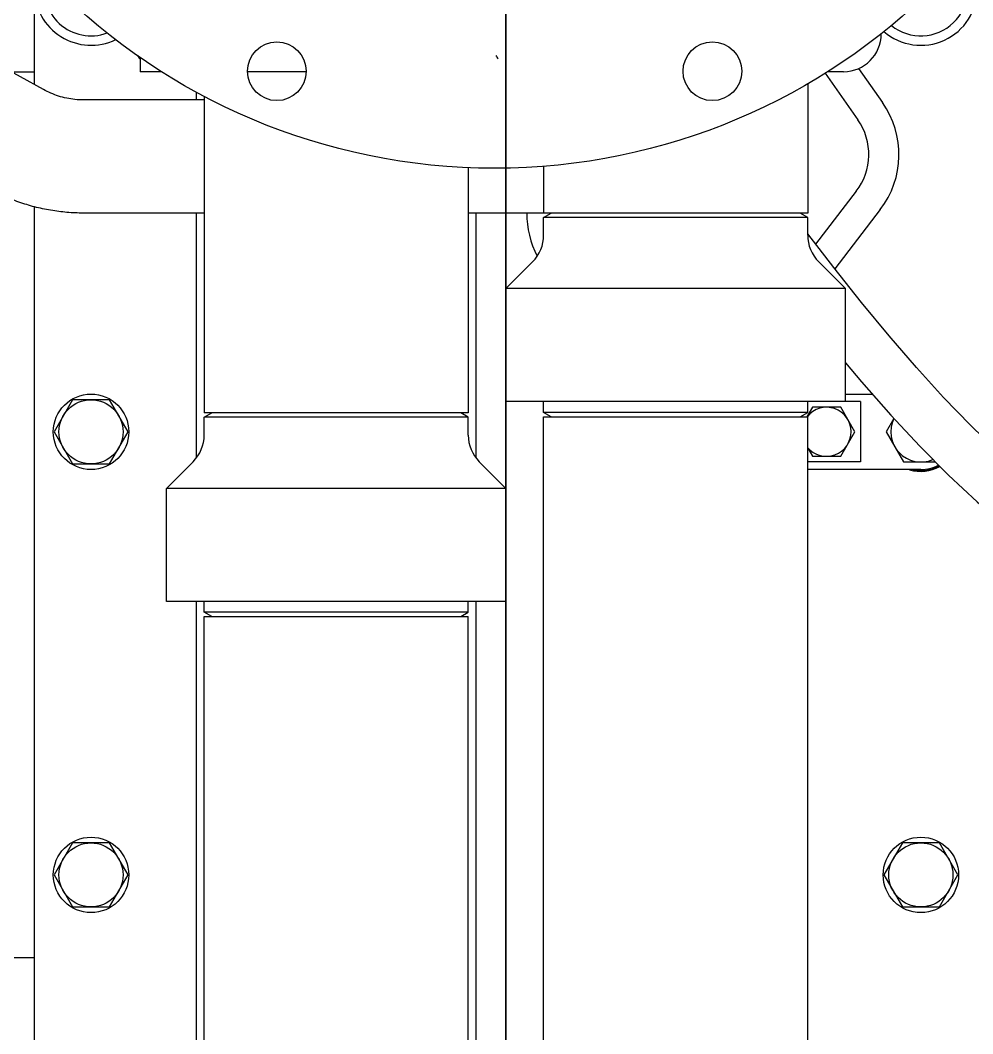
# Model space of a CAD drawing. Header units: millimetres. Extents: x 156850 to 204135, y 56350 to 74150.
# Drawn here: x 174671.2 to 174923.7, y 61808.4 to 62077.1 of the extents above; entities that cross this region are included whole.
import ezdxf

# ---------------------------------------------------------------- set-up
doc = ezdxf.new("R2010")
doc.units = ezdxf.units.MM
doc.header["$LTSCALE"] = 150
doc.linetypes.add('X-2F-PLAN$0$CENTER', pattern=[2, 1.25, -0.25, 0.25, -0.25])
doc.layers.add('-----33 Equipment', color=5, linetype='Continuous')

# ---------------------------------------------------------------- blocks, each defined once
blk = doc.blocks.new('X-2F-PLAN$0$A$C73FA2420')
at = {"color": 0, "linetype": 'Continuous'}
for p, q in [((2074.23, 963.28), (2074.23, 1068.14)), ((2304.5, 960.91), (2336.24, 1018.28)), ((2309.23, 969.46), (2309.23, 963.28)), ((1882.18, 963.28), (2273.39, 963.28)), ((2305.81, 963.28), (2337.49, 963.28)), ((2096.23, 958.09), (2087.73, 953.19)), ((2104.73, 953.19), (2096.23, 958.09)), ((2213.73, 958.09), (2205.23, 953.19)), ((2222.23, 953.19), (2213.73, 958.09)), ((2087.73, 953.19), (2087.73, 943.37)), ((2104.73, 943.37), (2104.73, 953.19)), ((2205.23, 953.19), (2205.23, 943.37)), ((2222.23, 943.37), (2222.23, 953.19)), ((2271.73, 918.28), (2271.73, 950.33)), ((2301.73, 918.28), (2301.73, 950.33)), ((2087.73, 943.37), (2096.23, 938.46)), ((2096.23, 938.46), (2104.73, 943.37)), ((2205.23, 943.37), (2213.73, 938.46)), ((2213.73, 938.46), (2222.23, 943.37)), ((2313.02, 935.28), (2309.23, 935.28)), ((2309.23, 929.54), (2309.23, 935.28)), ((2168.73, 928.28), (2198.73, 928.28)), ((2168.73, 838.28), (2168.73, 928.28)), ((2198.73, 838.28), (2198.73, 928.28)), ((2198.73, 928.28), (2205.81, 921.21)), ((1913.23, 920.28), (2168.73, 920.28)), ((2206.89, 920.28), (2271.73, 920.28)), ((2301.73, 920.28), (2303.79, 920.28)), ((1889.73, 918.28), (2164.73, 918.28)), ((2164.73, 916.28), (2165.89, 918.28)), ((2164.73, 918.28), (2164.73, 848.28)), ((2165.89, 918.28), (2168.73, 918.28)), ((2165.89, 848.28), (2165.89, 918.28)), ((2212.88, 918.28), (2217.58, 918.28)), ((2217.58, 848.28), (2217.58, 918.28)), ((2217.58, 918.28), (2218.73, 916.28)), ((2302.73, 918.28), (2218.73, 918.28)), ((2218.73, 848.28), (2218.73, 918.28)), ((2309.23, 891.26), (2309.23, 906.79)), ((2164.73, 850.28), (2165.89, 848.28)), ((2217.58, 848.28), (2218.73, 850.28)), ((1908.67, 848.28), (2164.73, 848.28)), ((2165.89, 848.28), (2168.73, 848.28)), ((2212.88, 848.28), (2217.58, 848.28)), ((2283.8, 848.28), (2218.73, 848.28)), ((2271.73, 758.28), (2271.73, 848.28)), ((2168.73, 846.28), (1913.23, 846.28)), ((2198.73, 838.28), (2205.81, 845.35)), ((2271.73, 846.28), (2206.89, 846.28)), ((2168.73, 838.28), (2198.73, 838.28)), ((2221.73, 838.28), (2251.73, 838.28)), ((2221.73, 744.28), (2221.73, 838.28)), ((2251.73, 838.28), (2258.81, 831.21)), ((2251.73, 748.28), (2251.73, 838.28)), ((1908.28, 828.28), (2217.73, 828.28)), ((2217.73, 828.28), (2217.73, 758.28)), ((2217.73, 826.28), (2218.89, 828.28)), ((2218.89, 828.28), (2221.73, 828.28)), ((2218.89, 758.28), (2218.89, 828.28)), ((2265.88, 828.28), (2270.58, 828.28)), ((2270.58, 828.28), (2271.73, 826.28)), ((2270.58, 758.28), (2270.58, 828.28)), ((2284.18, 828.28), (2271.73, 828.28)), ((1886.43, 758.28), (2217.73, 758.28)), ((2203.73, 728.28), (2203.73, 758.28)), ((2205.73, 744.28), (2205.73, 758.28)), ((2209.39, 758.28), (2207.23, 757.03)), ((2217.73, 760.28), (2218.89, 758.28)), ((2220.23, 757.03), (2217.73, 758.47)), ((2218.89, 758.28), (2221.73, 758.28)), ((2257.26, 751.38), (2266.2, 758.28)), ((2265.88, 758.28), (2270.58, 758.28)), ((2270.58, 758.28), (2271.73, 760.28)), ((2306.04, 758.28), (2271.73, 758.28)), ((2207.23, 757.03), (2207.23, 749.52)), ((2220.23, 749.52), (2220.23, 757.03)), ((2251.73, 748.28), (2258.81, 755.35)), ((2277.52, 745.39), (2263.47, 756.17)), ((2308.82, 753.67), (2296.45, 744.99)), ((2309.23, 748.78), (2309.23, 753.04)), ((2272.65, 739.05), (2256.93, 751.11)), ((2207.23, 749.52), (2213.73, 745.77)), ((2213.73, 745.77), (2220.23, 749.52)), ((2221.73, 748.28), (2251.73, 748.28)), ((2223.73, 748.28), (2223.73, 741.18)), ((2310.09, 744.79), (2301.05, 738.44)), ((2221.73, 744.28), (2205.73, 744.28)), ((2096.23, 738.09), (2087.73, 733.19)), ((2104.73, 733.19), (2096.23, 738.09)), ((2213.73, 737.52), (2205.73, 732.9)), ((2217.3, 735.46), (2213.73, 737.52)), ((2087.73, 733.19), (2087.73, 723.37)), ((2104.73, 723.37), (2104.73, 733.19)), ((2205.73, 732.9), (2205.73, 724.41)), ((2087.73, 723.37), (2096.23, 718.46)), ((2096.23, 718.46), (2104.73, 723.37))]:
    blk.add_line(p, q, dxfattribs=at)
at = {"color": 0, "linetype": 'X-2F-PLAN$0$CENTER', "ltscale": 6}
blk.add_line((0, 838.28), (3617.46, 838.28), dxfattribs=at)
at = {"color": 0, "linetype": 'X-2F-PLAN$0$CENTER'}
blk.add_line((2198.73, 838.28), (2221.73, 838.28), dxfattribs=at)
at = {"color": 0, "linetype": 'Continuous'}
for points in [[(2175.44, 639.06), (2175.14, 643.76), (2175.31, 648.59), (2175.98, 653.52), (2177.14, 658.59), (2178.83, 663.87), (2181.09, 669.4), (2183.98, 675.2), (2187.53, 681.3), (2191.77, 687.68), (2196.72, 694.3), (2202.35, 701.11), (2208.61, 708.06), (2215.46, 715.11), (2222.87, 722.25), (2230.79, 729.45), (2239.17, 736.7), (2248, 744), (2257.26, 751.38)], [(2232.02, 748.28), (2226.96, 744.02), (2218.17, 736.27), (2209.91, 728.56), (2202.23, 720.93), (2195.16, 713.37), (2188.75, 705.92), (2183.03, 698.62), (2178.06, 691.53), (2173.81, 684.69), (2170.27, 678.08), (2167.39, 671.7), (2165.13, 665.53), (2163.46, 659.56), (2162.34, 653.78), (2161.75, 648.17), (2161.66, 642.71), (2162.03, 637.5)]]:
    blk.add_lwpolyline(points, dxfattribs=at)
for centre, radius in [((2448.73, 841.29), 165.1), ((2096.23, 948.28), 10), ((2096.23, 948.28), 8.5), ((2213.73, 948.28), 10), ((2213.73, 948.28), 8.5), ((2309.34, 899.02), 7.78), ((2309.34, 783.55), 7.78), ((2096.23, 728.28), 10), ((2096.23, 728.28), 8.5)]:
    blk.add_circle(centre, radius, dxfattribs=at)
for centre, radius, start, end in [((2331.23, 948.28), 15, 90, 205.818), ((2331.23, 948.28), 12.5, 75.2749, 200.0967), ((2319.23, 927.78), 10, 124.9311, 131.2134), ((2212.88, 928.28), 10, 225, 270), ((2212.88, 838.28), 10, 90, 135), ((2319.23, 832.78), 10, 124.9311, 131.2134), ((2265.88, 838.28), 10, 225, 270), ((2271.73, 807.78), 25, 90, 117.2256), ((2213.73, 753.28), 6.5, 129.4686, 51.5826), ((2265.88, 748.28), 10, 90, 135), ((2319.23, 748.78), 10, 180, 270), ((2287.26, 758.09), 16, 232.4959, 305.0738), ((2287.26, 758.09), 24, 232.4959, 305.0738), ((2331.23, 728.28), 15, 139.088, 270), ((2213.73, 728.28), 8, 63.7661, 203.5685), ((2331.23, 728.28), 12.5, 141.2645, 306.5944), ((2213.73, 728.28), 10.5, 163.4504, 208.6761), ((2213.73, 728.28), 10.3, 167.8501, 208.3569), ((2213.73, 728.28), 10, 180, 207.8958)]:
    blk.add_arc(centre, radius, start, end, dxfattribs=at)
at = {"color": 0, "linetype": 'Continuous', "start_tangent": (0, 1), "end_tangent": (0.484022, 0.875056)}
for points in [[(2271.73, 950.33), (2271.92, 954.67), (2272.47, 958.98), (2273.38, 963.24), (2274.65, 967.41), (2276.28, 971.49), (2278.25, 975.43)], [(2301.73, 950.33), (2301.85, 952.54), (2302.19, 954.73), (2302.75, 956.87), (2303.53, 958.93), (2304.5, 960.91)]]:
    blk.add_spline(points, degree=3, dxfattribs=at)
blk = doc.blocks.new('X-2F-PLAN$0$zw$C47F')
at = {"layer": '-----33 Equipment', "ltscale": 0.02}
blk.add_line((5339.58, 1686.3), (3861.53, 1686.3), dxfattribs=at)
at = {"layer": '-----33 Equipment'}
blk.add_blockref('X-2F-PLAN$0$A$C73FA2420', (2898.05, 848.02), dxfattribs=at)

msp = doc.modelspace()

# ---------------------------------------------------------------- block references
at = {"layer": '-----33 Equipment', "rotation": 90.00000000000001}
msp.add_blockref('X-2F-PLAN$0$zw$C47F', (176486.3, 56856.22), dxfattribs=at)

doc.saveas('drawing.dxf')
